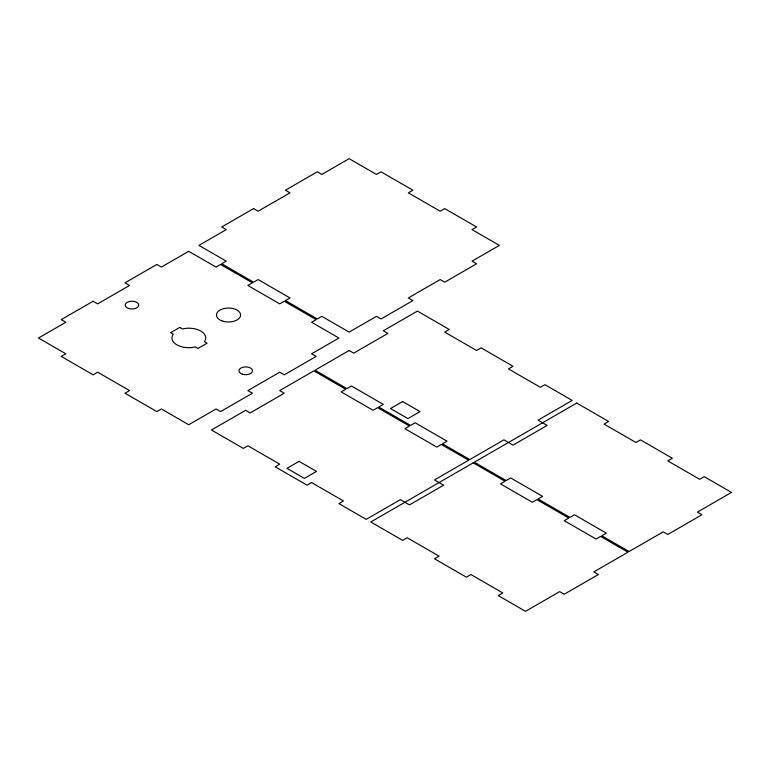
<?xml version="1.0" encoding="UTF-8"?>
<svg xmlns="http://www.w3.org/2000/svg" width="770" height="770" viewBox="0 0 770 770"><rect width="100%" height="100%" fill="white"/><g stroke="black" fill="none" stroke-linecap="round" stroke-linejoin="round"><path stroke-width="1.16" d="M93.122 301.234L61.263 319.627L65.806 322.255L38.5 338.03L65.806 353.796L61.263 356.423L93.122 374.817L97.675 372.189L129.533 390.583L124.981 393.21L156.849 411.603L161.392 408.976L188.708 424.751L216.014 408.976L220.566 411.603L252.435 393.21L247.882 390.583L279.741 372.189L284.294 374.817L316.152 356.423L311.6 353.796L338.916 338.03L311.6 322.255L316.152 319.627L284.294 301.234L279.741 303.861L247.882 285.468L252.435 282.84L220.566 264.447L216.014 267.075L188.708 251.309L161.392 267.075L156.849 264.447L124.981 282.84L129.533 285.468L97.675 303.861L93.122 301.234M253.571 208.603L221.712 226.996L226.255 229.624L198.949 245.389L226.255 261.155L221.702 263.783L253.571 282.186L258.123 279.558L289.982 297.952L285.429 300.579L317.298 318.972L321.841 316.345L349.156 332.111L376.463 316.345L381.015 318.972L412.884 300.579L408.331 297.952L440.19 279.558L444.742 282.186L476.601 263.783L472.048 261.155L499.364 245.389L472.048 229.624L476.601 226.996L444.742 208.603L440.19 211.23L408.331 192.837L412.884 190.209L381.015 171.806L376.463 174.434L349.156 158.668L321.841 174.434L317.298 171.806L285.429 190.209L289.982 192.837L258.123 211.23L253.571 208.603M179.737 327.433L170.632 332.688L173.24 334.199A16.901 9.76 0 0 0 176.888 344.844A16.901 9.76 0 0 0 195.339 346.952L197.948 348.464L207.043 343.208L204.445 341.697A16.901 9.76 0 0 0 200.787 331.052A16.901 9.76 0 0 0 182.346 328.944L179.737 327.433M245.601 410.294L211.461 430.007L243.33 448.4L247.882 445.772L279.741 464.166L275.188 466.793L307.047 485.187L311.6 482.559L343.468 500.952L338.916 503.58L366.222 519.355L400.361 499.643L409.467 504.899L443.607 485.187L434.501 479.931L468.641 460.219L441.325 444.454L436.773 447.081L404.914 428.688L409.467 426.06L377.608 407.667L373.055 410.294L341.187 391.901L345.74 389.274L313.881 370.87L279.741 390.583L284.294 393.21L250.154 412.922L245.601 410.294M349.156 350.504L315.017 370.216L346.875 388.609L351.428 385.982L383.296 404.385L378.744 407.012L410.603 425.406L415.155 422.778L447.014 441.172L442.461 443.799L469.777 459.565L503.917 439.853L513.013 445.118L547.152 425.406L538.047 420.15L572.187 400.439L544.881 384.673L540.328 387.3L508.469 368.907L513.013 366.279L481.154 347.876L476.601 350.504L444.742 332.111L449.295 329.483L417.427 311.09L383.296 330.802L387.849 333.429L353.709 353.141L349.156 350.504M299.087 461.346L286.969 468.333L304.381 478.391L316.499 471.394L299.087 461.346M402.633 401.555L390.515 408.552L407.927 418.601L420.045 411.603L402.633 401.555M473.194 462.857L370.774 521.983L402.643 540.376L407.186 537.749L439.054 556.142L434.501 558.77L466.36 577.163L470.913 574.535L502.772 592.929L498.228 595.566L525.535 611.332L559.675 591.62L564.227 594.247L598.367 574.535L593.814 571.908L627.945 552.206L600.639 536.43L596.086 539.058L564.227 520.664L568.78 518.037L536.911 499.643L532.359 502.271L500.5 483.878L505.053 481.25L473.194 462.857M576.74 403.066L474.33 462.192L506.188 480.586L510.741 477.958L542.6 496.361L538.047 498.989L569.916 517.382L574.468 514.755L606.327 533.148L601.774 535.776L629.09 551.541L663.22 531.839L667.773 534.467L701.913 514.755L697.36 512.127L731.5 492.415L704.194 476.649L699.641 479.277L667.773 460.883L672.326 458.256L640.467 439.863L635.914 442.49L604.055 424.087L608.608 421.459L576.74 403.066M221.77 320.801A12.07 6.969 0 0 0 240.577 315.527A12.07 6.969 0 0 0 223.262 308.76A12.07 6.969 0 0 0 221.77 320.801M128.561 308.481A6.757 3.898 0 0 0 138.706 305.103A6.757 3.898 0 0 0 128.561 301.725A6.757 3.898 0 0 0 128.561 308.481M242.358 374.182A6.757 3.898 0 0 0 252.493 370.793A6.757 3.898 0 0 0 242.358 367.415A6.757 3.898 0 0 0 242.358 374.182"/></g></svg>
